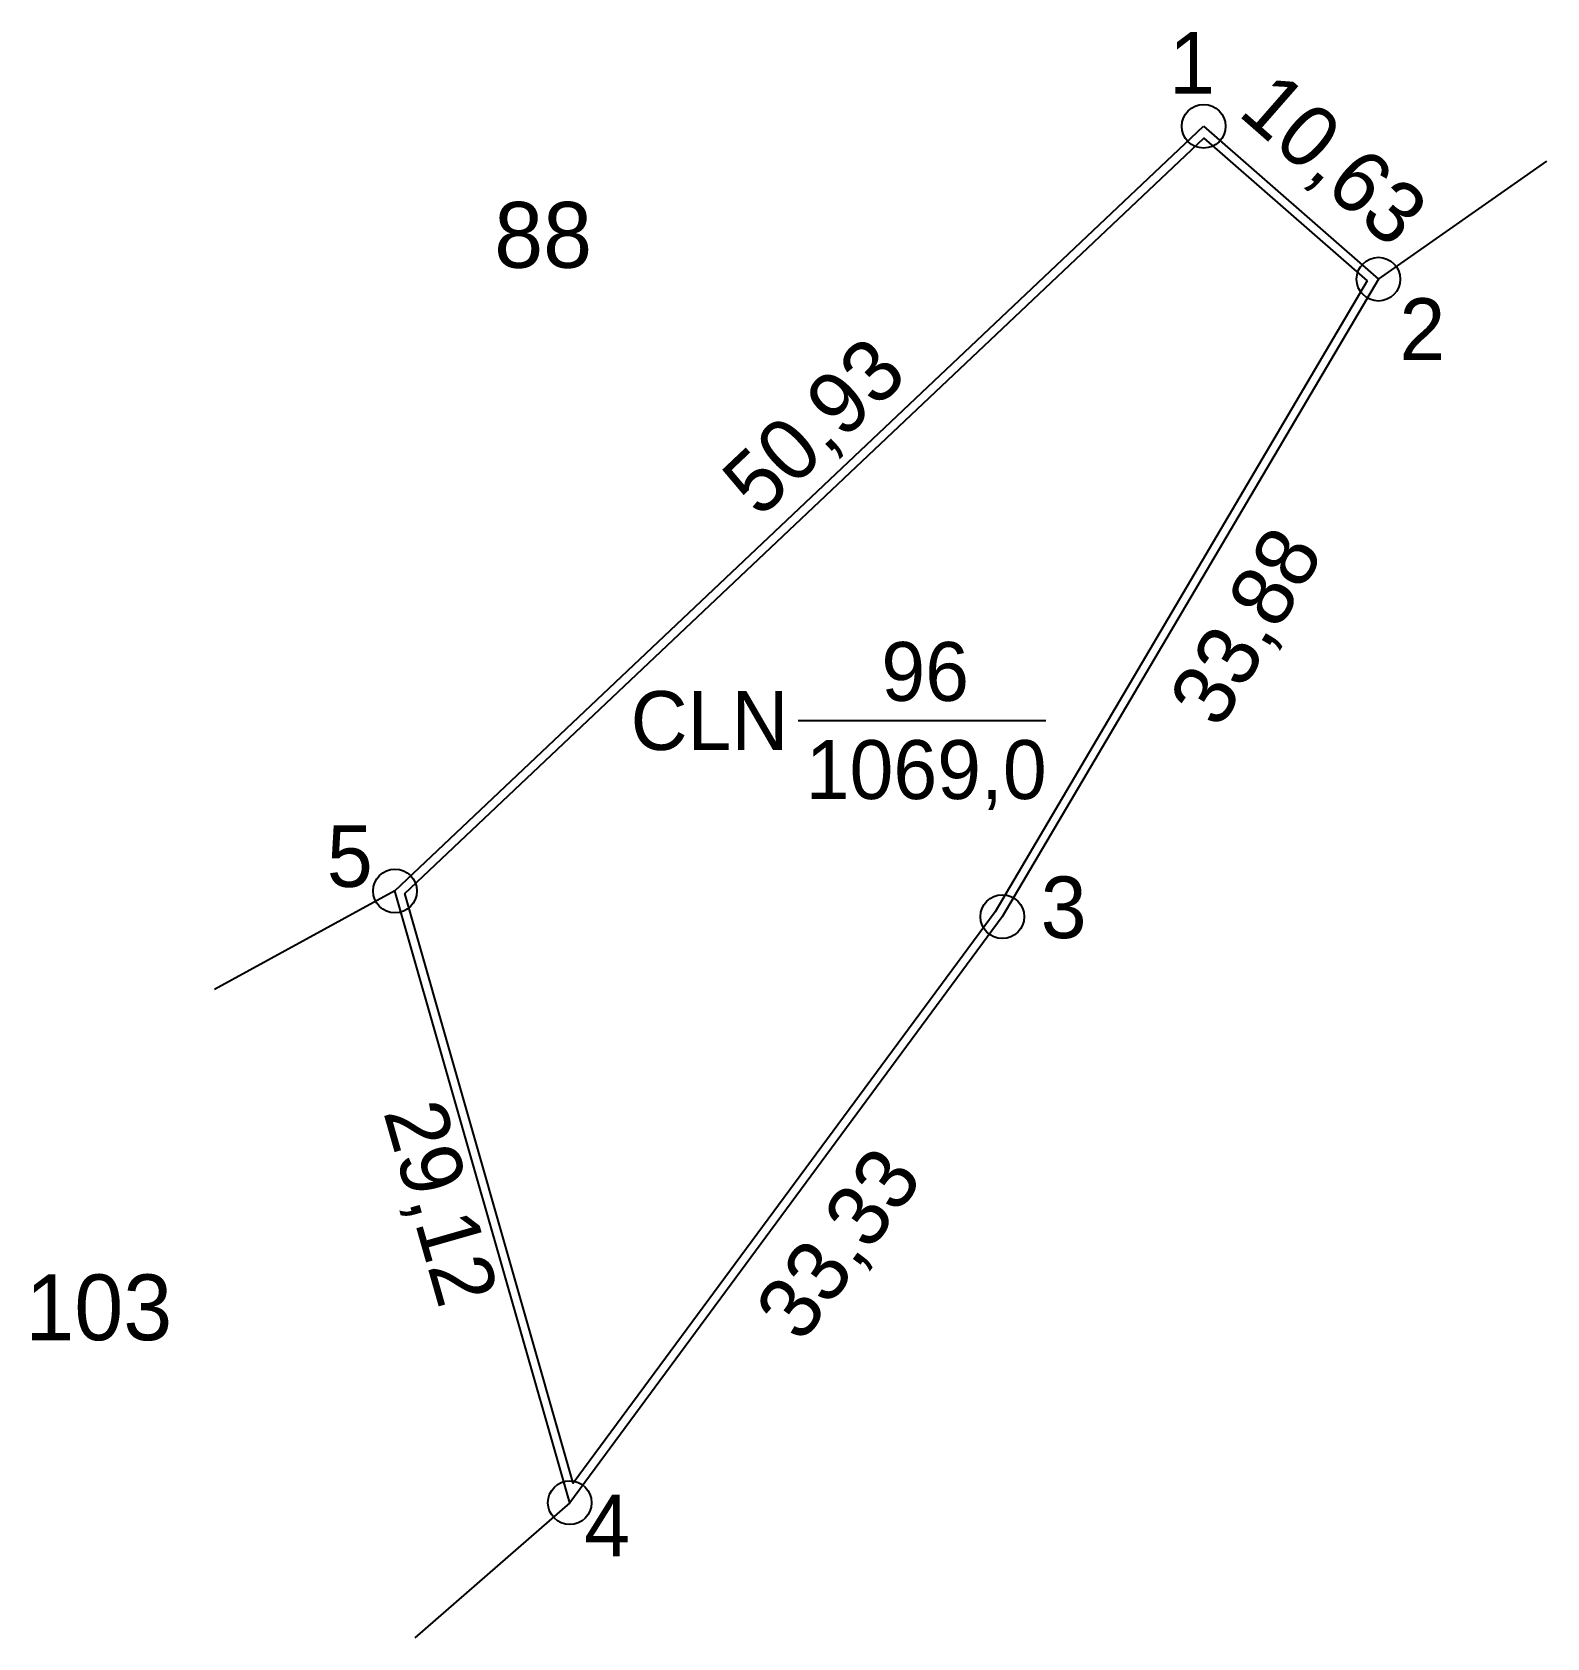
# Model space of a CAD drawing. Extents: x 553638.4 to 553707.7, y 1840291.8 to 1840365.3.
import ezdxf

# ---------------------------------------------------------------- set-up
doc = ezdxf.new("R2010")
doc.units = 0
for name, color, linetype in [('CanhThua', 7, 'Continuous'), ('ChieuDaiCanhThua', 7, 'Continuous'), ('Level 2', 7, 'Continuous'), ('MocDinhThua', 7, 'Continuous'), ('NhanDiaChinhThua', 7, 'Continuous'), ('NhanTuCan', 7, 'Continuous'), ('RauThua', 7, 'Continuous'), ('SoHieuDinhThua', 7, 'Continuous')]:
    doc.layers.add(name, color=color, linetype=linetype)

msp = doc.modelspace()

# ---------------------------------------------------------------- linework, layer by layer
at = {"layer": 'CanhThua'}
for p, q in [((553655, 1840326), (553692, 1840361)), ((553692, 1840361), (553700, 1840354)), ((553700, 1840354), (553682.79, 1840324.82)), ((553663, 1840298), (553655, 1840326)), ((553682.79, 1840324.82), (553663, 1840298))]:
    msp.add_line(p, q, dxfattribs=at)
at = {"layer": 'Level 2'}
msp.add_lwpolyline([(553699.487, 1840353.917), (553682.456, 1840325.041), (553663.161, 1840298.892), (553655.451, 1840325.876), (553692.01, 1840360.459)], close=True, dxfattribs=at)
at = {"layer": 'MocDinhThua'}
for centre in [(553692, 1840361), (553700, 1840354), (553655, 1840326), (553682.79, 1840324.82), (553663, 1840298)]:
    msp.add_circle(centre, 1, dxfattribs=at)
at = {"layer": 'NhanDiaChinhThua'}
msp.add_line((553673.451, 1840333.8), (553684.786, 1840333.8), dxfattribs=at)
at = {"layer": 'RauThua'}
for p, q in [((553700, 1840354), (553707.706, 1840359.394)), ((553655, 1840326), (553646.743, 1840321.496)), ((553663, 1840298), (553655.916, 1840291.813))]:
    msp.add_line(p, q, dxfattribs=at)

# ---------------------------------------------------------------- texts
at = {"layer": 'ChieuDaiCanhThua'}
for s, rotation, p in [('10,63', 318.81407, (553693.509, 1840361.554)), ('50,93', 43.40886, (553671.686, 1840343.014)), ('33,88', 59.46843, (553692.732, 1840333.345)), ('29,12', 285.9454, (553654.458, 1840315.882)), ('33,33', 53.57705, (553673.603, 1840305.24))]:
    msp.add_text(s, height=2.8217, rotation=rotation, dxfattribs=at).set_placement(p)
at = {"layer": 'NhanDiaChinhThua'}
for s, p in [('96', (553677.255, 1840334.698)), ('CLN', (553665.785, 1840332.452)), ('1069,0', (553673.795, 1840330.206))]:
    msp.add_text(s, height=2.6957, dxfattribs=at).set_placement(p)
at = {"layer": 'NhanTuCan'}
for s, p in [('88', (553659.541, 1840354.523)), ('103', (553638.092, 1840305.437))]:
    msp.add_text(s, height=3.0099, dxfattribs=at).set_placement(p)
at = {"layer": 'SoHieuDinhThua'}
for s, p in [('1', (553690.421, 1840362.486)), ('2', (553700.959, 1840350.303)), ('5', (553651.884, 1840326.184)), ('3', (553684.547, 1840323.84)), ('4', (553663.662, 1840295.546))]:
    msp.add_text(s, height=2.822, dxfattribs=at).set_placement(p)

doc.saveas('drawing.dxf')
